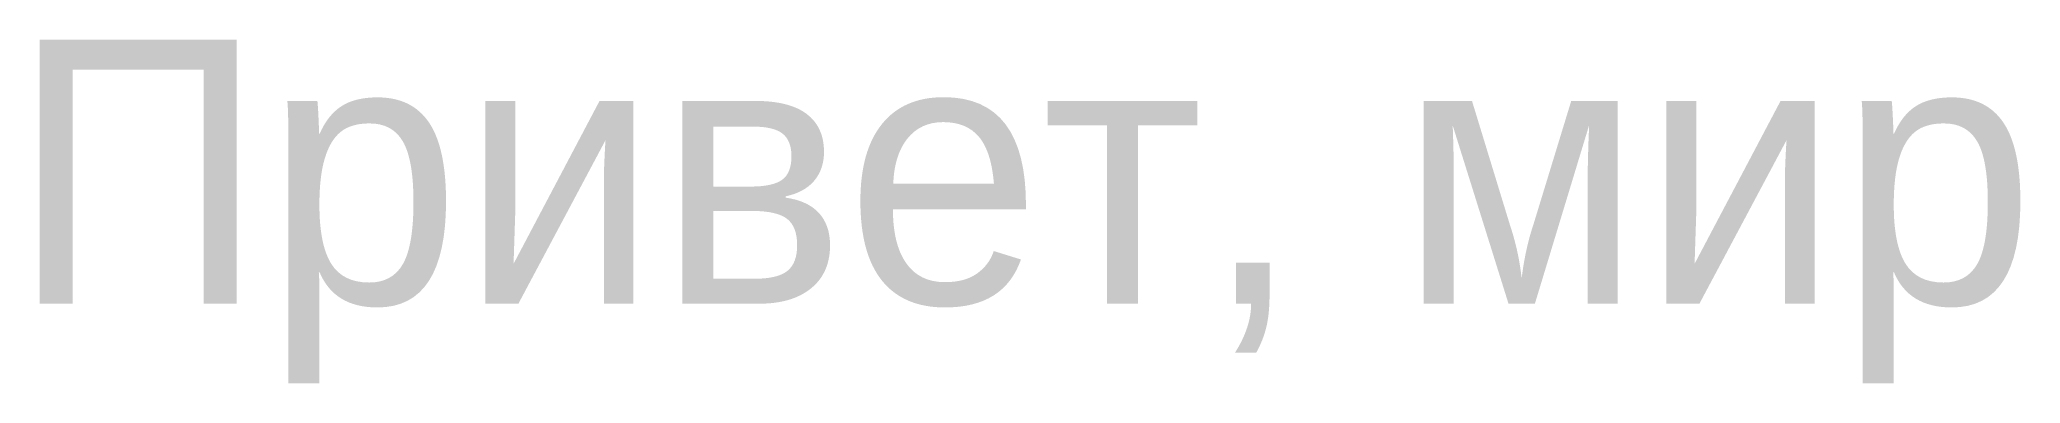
# Model space of a CAD drawing. Header units: millimetres. Extents: x 0.5 to 38.1, y -1.5 to 5.
import ezdxf

# ---------------------------------------------------------------- set-up
doc = ezdxf.new("R2010")
doc.units = ezdxf.units.MM

msp = doc.modelspace()

# ---------------------------------------------------------------- texts
msp.add_text('Привет, мир', height=5).set_placement((0, 0))

doc.saveas('drawing.dxf')
